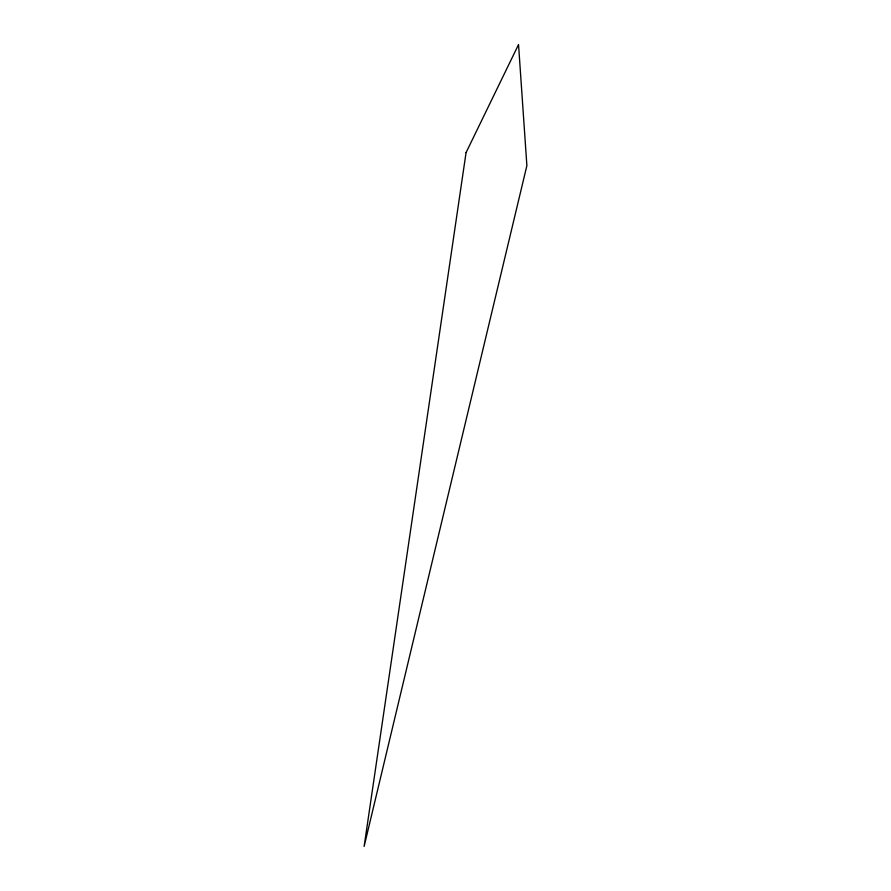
<?xml version="1.0" encoding="UTF-8"?>
<svg xmlns="http://www.w3.org/2000/svg" width="891" height="891" viewBox="0 0 891 891"><rect width="100%" height="100%" fill="white"/><g stroke="black" fill="none" stroke-linecap="round" stroke-linejoin="round"><path stroke-width="1.34" d="M466.071 152.595L364.118 846.45L526.882 165.626L518.54 44.55L466.071 152.595"/></g></svg>
